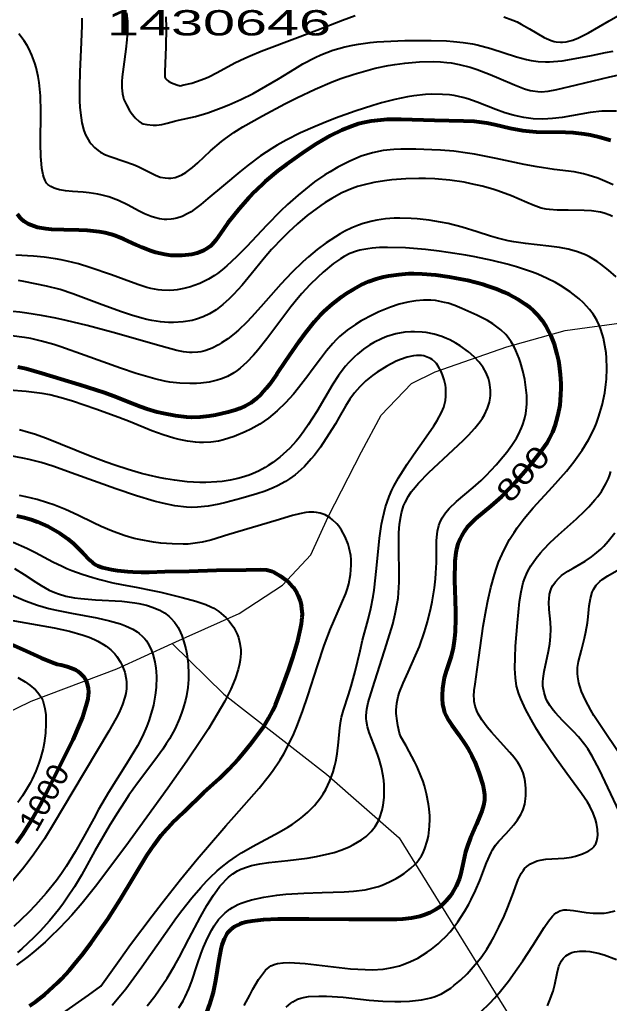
# Model space of a CAD drawing. Header units: metres. Extents: x 545098 to 555652, y 1854398 to 1862642.
# Drawn here: x 549877 to 550343, y 1856742 to 1857521 of the extents above; entities that cross this region are included whole.
import ezdxf
from ezdxf.enums import TextEntityAlignment as Align

# ---------------------------------------------------------------- set-up
doc = ezdxf.new("R2010")
doc.units = ezdxf.units.M
doc.header["$LTSCALE"] = 6.8
for name, color, linetype, lineweight in [('1', 7, 'Continuous', 25), ('13', 7, 'Continuous', 25), ('2', 7, 'Continuous', 53), ('53', 7, 'Continuous', 13)]:
    doc.layers.add(name, color=color, linetype=linetype, lineweight=lineweight)
doc.layers.add('4', color=7, linetype='Continuous')

msp = doc.modelspace()

# ---------------------------------------------------------------- linework, layer by layer
at = {"layer": '1'}
for points in [[(549961.15, 1857525.83), (549961.85, 1857519.14), (549961.97, 1857515.66), (549961.94, 1857512.08), (549961.5, 1857504.73), (549960.71, 1857497.33), (549958.76, 1857483.37), (549957.74, 1857475.35), (549957.45, 1857471.72), (549957.39, 1857466.65), (549957.91, 1857461.92), (549958.43, 1857459.64), (549959.13, 1857457.41), (549961.01, 1857453.13), (549963.29, 1857449.2), (549964.92, 1857446.85), (549968.11, 1857442.96), (549971.18, 1857440.07), (549973.07, 1857438.87), (549974.34, 1857438.31), (549977.1, 1857437.61), (549982.15, 1857437.19), (549984.93, 1857437.25), (549989.15, 1857437.72), (549993.24, 1857438.64), (549999.02, 1857440.26), (550002.34, 1857441.11), (550015.68, 1857444.15), (550025.34, 1857446.99), (550036.04, 1857450.83), (550042, 1857453.23), (550051.47, 1857457.42), (550061.31, 1857462.3), (550066.28, 1857464.98), (550081.13, 1857473.8), (550094.15, 1857481.82), (550100.58, 1857485.59), (550110.1, 1857490.63), (550114.8, 1857492.78), (550124.17, 1857496.34), (550133.64, 1857499.04), (550140.1, 1857500.43), (550144.51, 1857501.19), (550153.64, 1857502.4), (550158.99, 1857502.93), (550169.99, 1857503.67), (550181.09, 1857504.08), (550202.01, 1857504.11), (550214.04, 1857503.7), (550219.52, 1857503.33), (550227.27, 1857502.53), (550234.67, 1857501.35), (550238.31, 1857500.6), (550249.14, 1857497.71), (550269.3, 1857491.27), (550277.13, 1857489.14), (550280.89, 1857488.35), (550286.52, 1857487.55), (550292.36, 1857487.24), (550295.43, 1857487.27), (550298.64, 1857487.44), (550305.44, 1857488.13), (550312.72, 1857489.23), (550328.49, 1857492.27), (550339.77, 1857494.56), (550345.67, 1857495.61)], [(549925.78, 1857521.73), (549925.78, 1857515.93), (549925.39, 1857502.66), (549924.38, 1857479.28), (549924.06, 1857467.39), (549924.1, 1857456.34), (549924.31, 1857451.37), (549924.67, 1857446.86), (549925.82, 1857439.15), (549927.46, 1857432.98), (549928.78, 1857429.58), (549929.75, 1857427.58), (549931.86, 1857424.12), (549933.13, 1857422.43), (549935.81, 1857419.54), (549938.65, 1857417.2), (549940.61, 1857415.91), (549944.59, 1857413.82), (549949.13, 1857412.03), (549959.05, 1857408.8), (549966.65, 1857405.97), (549970.47, 1857404.38), (549975.75, 1857401.94), (549984.06, 1857397.65), (549987.76, 1857396.2), (549991.62, 1857395.44), (549994.28, 1857395.32), (549996.06, 1857395.4), (549999.61, 1857395.94), (550003.14, 1857397.04), (550004.98, 1857397.88), (550007.96, 1857399.64)], [(549992.32, 1857522.67), (549992.47, 1857514.05), (549992.32, 1857499.12), (549991.44, 1857479.22), (549991.34, 1857476.08), (549991.49, 1857475.23), (549992.07, 1857474.11), (549993.21, 1857472.75), (549994.26, 1857471.93), (549996.8, 1857470.58), (550000.87, 1857469.13), (550003.61, 1857468.38), (550006.46, 1857468.94), (550012.66, 1857470.48), (550016.57, 1857471.66), (550022.93, 1857474), (550026.18, 1857475.44), (550032.77, 1857478.75), (550046.85, 1857486.36), (550054.65, 1857490.24), (550058.79, 1857492.1), (550067.53, 1857495.69), (550096.33, 1857506.41), (550111.46, 1857512.26), (550131.78, 1857520.1), (550141.89, 1857523.74)], [(550259.24, 1857522.89), (550266.4, 1857520.25), (550269.82, 1857518.73), (550273.15, 1857517.05), (550279.56, 1857513.43), (550291.31, 1857506.55), (550296.63, 1857504.14), (550299.15, 1857503.36), (550300.79, 1857503.01), (550303.99, 1857502.67), (550305.56, 1857502.68), (550308.68, 1857503.01), (550311.81, 1857503.73), (550313.92, 1857504.42), (550318.28, 1857506.19), (550326.14, 1857510.18), (550342.45, 1857519.73), (550349.37, 1857523.68)], [(550238.35, 1857455.36), (550230.87, 1857457.96), (550227.03, 1857459.04), (550219.98, 1857460.52), (550216.35, 1857461.03), (550210.77, 1857461.53), (550202.03, 1857461.63), (550197.5, 1857461.41), (550188.08, 1857460.38), (550183.19, 1857459.59), (550173.09, 1857457.51), (550162.71, 1857454.84), (550155.71, 1857452.81), (550141.71, 1857448.27), (550126.33, 1857442.68), (550116.53, 1857438.81), (550110.29, 1857436.2), (550098.7, 1857431.01), (550087.26, 1857425.29), (550080.32, 1857421.41), (550075.88, 1857418.73), (550067.16, 1857412.95), (550057.25, 1857405.65), (550050.62, 1857400.42), (550037.66, 1857389.59), (550025.54, 1857379.09), (550019.91, 1857374.43), (550014.62, 1857370.44), (550012.12, 1857368.76), (550009.71, 1857367.31), (550005.15, 1857365.08), (550000.88, 1857363.65), (549998.15, 1857363.07), (549996.38, 1857362.83), (549992.89, 1857362.67), (549990.95, 1857362.74), (549987.09, 1857363.19), (549983.22, 1857364.08), (549980.61, 1857364.92), (549975.23, 1857367.16), (549971.02, 1857369.32), (549962.05, 1857374.22), (549954.79, 1857377.7), (549947.09, 1857380.44), (549941.86, 1857381.83), (549938.4, 1857382.58), (549931.68, 1857383.68), (549926.93, 1857384.2), (549918.37, 1857384.81), (549912.87, 1857385.26), (549908.22, 1857386.02), (549905.57, 1857386.73), (549903.98, 1857387.29), (549901.23, 1857388.62), (549898.97, 1857390.31), (549898, 1857391.38), (549896.75, 1857393.42), (549895.71, 1857396.13), (549895.26, 1857397.79), (549894.28, 1857403.31), (549893.91, 1857406.67), (549893.5, 1857412.44), (549893.26, 1857422.72), (549893.49, 1857447.59), (549893.12, 1857460.33), (549892.06, 1857470.84), (549891.24, 1857475.76), (549889.65, 1857482.76), (549888.69, 1857486.09), (549886.45, 1857492.41), (549884.05, 1857497.68), (549882.67, 1857500.21), (549880.31, 1857503.91), (549876.02, 1857509.32)], [(550007.96, 1857399.64), (550013.21, 1857403.71), (550017.42, 1857407.53), (550027.5, 1857416.93), (550036.3, 1857424.38), (550039.44, 1857426.75), (550046.02, 1857431.32), (550053.06, 1857435.74), (550068.6, 1857444.62), (550086.22, 1857454.05), (550095.65, 1857458.81), (550110.32, 1857465.72), (550123.74, 1857471.37), (550130.62, 1857473.98), (550141.18, 1857477.57), (550152.12, 1857480.73), (550157.75, 1857482.12), (550168.01, 1857484.28), (550173.21, 1857485.18), (550181.03, 1857486.28), (550192.64, 1857487.32), (550203.82, 1857487.52), (550209.15, 1857487.27), (550214.28, 1857486.79), (550217.58, 1857486.34), (550223.92, 1857485.18), (550232.79, 1857482.9), (550238.32, 1857481.13), (550248.52, 1857477.26), (550255.5, 1857474.32), (550267.78, 1857468.97), (550275.54, 1857465.95), (550280.05, 1857464.63), (550282.17, 1857464.18), (550286.22, 1857463.66), (550288.88, 1857463.59), (550294.35, 1857464.01), (550301.12, 1857465.26), (550316.77, 1857469.16), (550343.16, 1857475.38), (550353.92, 1857477.77)], [(550348.31, 1857448.27), (550341.46, 1857448.36), (550336.84, 1857448.14), (550327.44, 1857447.09), (550320.2, 1857445.9), (550305.35, 1857443.3), (550297.79, 1857442.37), (550294, 1857442.1), (550290.2, 1857442), (550282.61, 1857442.28), (550275.04, 1857443.2), (550270.04, 1857444.16), (550266.72, 1857444.95), (550260.16, 1857446.88), (550252.89, 1857449.53), (550238.35, 1857455.36)], [(550202.49, 1857417.8), (550189.76, 1857418.23), (550178, 1857418.24), (550172.35, 1857417.97), (550163.98, 1857417.06), (550155.51, 1857415.33), (550151.16, 1857414.09), (550146.71, 1857412.58), (550137.55, 1857408.78), (550128.23, 1857404.04), (550122.01, 1857400.42), (550117.89, 1857397.83), (550109.81, 1857392.27), (550105.38, 1857388.94), (550096.77, 1857381.91), (550088.42, 1857374.41), (550082.96, 1857369.17), (550072.15, 1857358.18), (550056.07, 1857341.12), (550048.19, 1857333.1), (550040.5, 1857325.94), (550036.74, 1857322.8), (550033.06, 1857320.03), (550030.64, 1857318.36), (550025.91, 1857315.46), (550019.07, 1857312.07), (550014.69, 1857310.37), (550011.84, 1857309.44), (550006.35, 1857308.03), (550001.11, 1857307.11), (549998.55, 1857306.82), (549994.77, 1857306.62), (549989.11, 1857306.8), (549986.26, 1857307.12), (549980.38, 1857308.2), (549977.33, 1857308.96), (549970.96, 1857310.87), (549964.19, 1857313.22), (549949.21, 1857318.8), (549932.26, 1857324.74), (549923.29, 1857327.47), (549914.17, 1857329.81), (549909.6, 1857330.79), (549905.05, 1857331.61), (549896.14, 1857332.85), (549887.74, 1857333.65), (549873.71, 1857334.44)], [(550345.62, 1857390.02), (550340.93, 1857392.17), (550333.59, 1857395.19), (550326.07, 1857397.75), (550322.3, 1857398.78), (550314.79, 1857400.3), (550299.07, 1857402.26), (550285.64, 1857404.12), (550275.52, 1857406.07), (550253.33, 1857410.93), (550236.21, 1857414.29), (550230.62, 1857415.16), (550219.7, 1857416.51), (550209.21, 1857417.41), (550202.49, 1857417.8)], [(550345.13, 1857365.03), (550343.07, 1857366), (550338.73, 1857367.56), (550335.63, 1857368.33), (550328.69, 1857369.34), (550322.75, 1857369.72), (550310.17, 1857369.94), (550301.6, 1857370.06), (550295.44, 1857370.44), (550292.72, 1857370.81), (550288.77, 1857371.67), (550282.43, 1857373.83), (550277.44, 1857375.95), (550265.35, 1857381.23), (550254.47, 1857385.32), (550250.51, 1857386.59), (550242.21, 1857388.91), (550233.64, 1857390.91), (550227.9, 1857392.04), (550216.69, 1857393.78), (550204.92, 1857394.85), (550197.34, 1857395.11), (550192.28, 1857395.1), (550181.89, 1857394.73), (550170.84, 1857393.91), (550165.14, 1857393.25), (550156.5, 1857391.86), (550147.89, 1857389.86), (550143.64, 1857388.58), (550139.47, 1857387.11), (550131.29, 1857383.58), (550123.31, 1857379.31), (550118.08, 1857376.07), (550114.63, 1857373.75), (550107.77, 1857368.73), (550103.93, 1857365.7), (550096.37, 1857359.29), (550089.07, 1857352.55), (550084.41, 1857347.96), (550075.78, 1857338.81), (550070.02, 1857332.14), (550059.77, 1857319.49), (550052.45, 1857310.66), (550045.75, 1857303.36), (550042.33, 1857299.98), (550037.15, 1857295.35), (550031.95, 1857291.35), (550029.37, 1857289.63), (550026.79, 1857288.1), (550021.66, 1857285.6), (550016.5, 1857283.76), (550013.02, 1857282.85), (550005.89, 1857281.65), (549998.38, 1857281.15), (549994.4, 1857281.2), (549988.03, 1857281.71), (549981.05, 1857282.84), (549977.3, 1857283.65), (549973.35, 1857284.65), (549965.04, 1857287.08), (549956.44, 1857289.93)], [(550303.3, 1857340.5), (550294.83, 1857341.64), (550276.38, 1857343.73), (550267.14, 1857345.05), (550262.68, 1857345.87), (550254.21, 1857347.87), (550248.82, 1857349.41), (550238.33, 1857352.76), (550226.44, 1857356.5), (550215.24, 1857359.39), (550209.39, 1857360.62), (550200.31, 1857362.12), (550190.87, 1857363.17), (550186.02, 1857363.51), (550177.2, 1857363.75), (550172.69, 1857363.64), (550165.83, 1857363.13), (550158.84, 1857362.11), (550155.31, 1857361.38), (550148.17, 1857359.43), (550144.56, 1857358.19), (550139.12, 1857355.96), (550133.63, 1857353.27), (550129.96, 1857351.24), (550122.64, 1857346.67), (550119, 1857344.17), (550111.84, 1857338.8), (550104.88, 1857333.04), (550100.39, 1857329.04), (550091.85, 1857320.84), (550083.06, 1857311.53), (550067.35, 1857293.55), (550059.93, 1857285.3), (550056.22, 1857281.44), (550049.55, 1857275.14), (550046.2, 1857272.28), (550041.18, 1857268.39), (550036.22, 1857265.02), (550033.77, 1857263.55), (550028.95, 1857261.05), (550026.6, 1857260.04), (550023.15, 1857258.84), (550019.8, 1857258.01), (550017.6, 1857257.67), (550013.16, 1857257.45), (550010.89, 1857257.55), (550006.12, 1857258.14), (550000.92, 1857259.21), (549988.55, 1857262.53), (549950.54, 1857273.31), (549930.13, 1857278.78), (549913.34, 1857282.84), (549905.39, 1857284.55), (549893.84, 1857286.75), (549882.5, 1857288.52), (549876.84, 1857289.25), (549859.89, 1857290.84)], [(550215.42, 1857336.66), (550208.27, 1857337.62), (550197.49, 1857338.85), (550181.73, 1857340.13), (550167.34, 1857340.57), (550160.95, 1857340.41), (550155.23, 1857339.97), (550151.77, 1857339.53), (550145.57, 1857338.3), (550142.79, 1857337.52), (550137.73, 1857335.65), (550133.18, 1857333.38), (550130.34, 1857331.66), (550124.84, 1857327.76), (550116.49, 1857320.89), (550112.27, 1857317.05), (550105.98, 1857310.86), (550099.82, 1857304.21), (550096.82, 1857300.74), (550091, 1857293.58), (550079.96, 1857278.91), (550071.96, 1857268.22), (550064.89, 1857259.4), (550061.37, 1857255.36), (550056.15, 1857249.85), (550051, 1857245.16), (550048.47, 1857243.17), (550045.96, 1857241.42), (550041.02, 1857238.62), (550036.13, 1857236.59), (550032.89, 1857235.58), (550026.4, 1857234.18), (550019.8, 1857233.33), (550016.44, 1857233.08), (550011.29, 1857232.94), (550003.24, 1857233.24), (549995.5, 1857234.09), (549991.12, 1857234.86), (549983.53, 1857236.59), (549974.26, 1857239.22), (549968.85, 1857240.94), (549956.44, 1857245.17), (549928.59, 1857255.17), (549909.15, 1857261.94), (549903.6, 1857263.72), (549893.9, 1857266.53), (549885.54, 1857268.49), (549880.4, 1857269.43), (549870.33, 1857270.7)], [(550347.99, 1857317.35), (550342.01, 1857322.6), (550335.97, 1857327.41), (550332.96, 1857329.54), (550326.97, 1857333.16), (550323.94, 1857334.66), (550317.65, 1857337.15), (550313.19, 1857338.47), (550310.06, 1857339.23), (550303.3, 1857340.5)], [(550198.67, 1856783.43), (550202.26, 1856785.99), (550207.44, 1856790.18), (550209.93, 1856792.42), (550213.5, 1856795.95), (550216.87, 1856799.67), (550219, 1856802.24), (550223.01, 1856807.56), (550228.37, 1856815.81), (550231.55, 1856821.4), (550233.49, 1856825.11), (550236.97, 1856832.41), (550240.3, 1856840.26), (550245.68, 1856854.11), (550249.21, 1856862.27), (550250.39, 1856864.48), (550252.84, 1856868.22), (550255.41, 1856871.37), (550261.06, 1856877.26), (550267.29, 1856884.28), (550270.22, 1856888.21), (550272.73, 1856892.28), (550273.78, 1856894.34), (550274.64, 1856896.4), (550275.88, 1856900.53), (550276.57, 1856904.67), (550276.77, 1856907.42), (550276.72, 1856912.94), (550276.17, 1856918.46), (550275.67, 1856921.21), (550274.54, 1856925.32), (550272.84, 1856929.39), (550271.75, 1856931.41), (550270.49, 1856933.42), (550267.5, 1856937.42), (550264.07, 1856941.4), (550256.62, 1856949.4), (550249.47, 1856957.51), (550246.24, 1856961.49), (550242.06, 1856967.2), (550239.15, 1856971.95), (550238.01, 1856974.29), (550236.72, 1856977.86), (550235.94, 1856981.65), (550235.76, 1856983.67), (550235.72, 1856985.79), (550235.98, 1856990.37), (550236.59, 1856995.39), (550238.35, 1857006.84), (550243.09, 1857041.13), (550245.29, 1857054.28), (550246.62, 1857061.2), (550248.98, 1857071.69), (550251.82, 1857082), (550253.44, 1857086.98), (550255.21, 1857091.78), (550259.21, 1857100.92), (550263.89, 1857109.59), (550267.41, 1857115.21), (550269.95, 1857118.91), (550275.52, 1857126.27), (550282.53, 1857134.6), (550297.74, 1857151.32), (550308.78, 1857163.76), (550314.67, 1857171.05), (550317.4, 1857174.69), (550321.22, 1857180.19), (550326.32, 1857188.58), (550330.66, 1857197.27), (550332.55, 1857201.76), (550334.23, 1857206.37), (550337.02, 1857215.87), (550339.04, 1857225.59), (550339.94, 1857232.11), (550340.36, 1857236.44), (550340.72, 1857244.98), (550340.46, 1857253.28), (550340.1, 1857257.3), (550339.27, 1857263.15), (550338.09, 1857268.74), (550337.37, 1857271.43), (550335.67, 1857276.55), (550334.69, 1857278.98), (550333.05, 1857282.45), (550331.22, 1857285.7), (550329.9, 1857287.74), (550327.04, 1857291.57), (550322.31, 1857296.73), (550318.91, 1857299.83), (550311.75, 1857305.41), (550304.22, 1857310.39), (550300.18, 1857312.72), (550293.58, 1857316.07), (550286.09, 1857319.32), (550281.92, 1857320.93), (550269.24, 1857325.2), (550262.01, 1857327.3), (550249.99, 1857330.33), (550236.52, 1857333.17), (550229.22, 1857334.5), (550215.42, 1857336.66)], [(549956.44, 1857289.93), (549939.84, 1857296.03), (549918.84, 1857303.95), (549908.67, 1857307.18), (549897.93, 1857309.91), (549880.1, 1857313.57), (549875.66, 1857314.37)], [(550182.11, 1856946.53), (550177.8, 1856953.63), (550177, 1856956.51), (550175.61, 1856962.57), (550174.96, 1856966.28), (550174.36, 1856972.05), (550174.31, 1856974.85), (550174.77, 1856980.24), (550175.88, 1856985.49), (550176.94, 1856988.98), (550179.73, 1856996.17), (550183.7, 1857004.93), (550189.64, 1857017.96), (550192.57, 1857025.13), (550196.61, 1857036.68), (550198.98, 1857044.66), (550201.63, 1857055.3), (550202.71, 1857060.48), (550204.51, 1857071.59), (550205.28, 1857078.58), (550205.62, 1857083.06), (550206, 1857091.64), (550206.22, 1857108.99), (550206.6, 1857114.03), (550206.94, 1857116.39), (550207.97, 1857120.77), (550208.67, 1857122.82), (550210.51, 1857126.72), (550212.06, 1857129.21), (550213.25, 1857130.84), (550216.03, 1857134.09), (550221.83, 1857139.63), (550235.17, 1857150.82), (550241.41, 1857156.42), (550245.38, 1857160.29), (550253.34, 1857168.79), (550258.87, 1857175.28), (550261.63, 1857178.76), (550265.61, 1857184.18), (550269.23, 1857189.81), (550270.86, 1857192.68), (550273.38, 1857197.86), (550274.44, 1857200.54), (550275.75, 1857204.72), (550276.72, 1857209.19), (550277.07, 1857211.55), (550277.47, 1857216.57), (550277.52, 1857219.26), (550277.39, 1857223.53), (550276.55, 1857231.84), (550275.84, 1857236.22), (550274.41, 1857242.9), (550272.54, 1857249.54), (550271.45, 1857252.78), (550268.94, 1857258.96), (550267.52, 1857261.86), (550265.19, 1857265.88), (550262.63, 1857269.47), (550260.81, 1857271.62), (550256.94, 1857275.44), (550254.92, 1857277.12), (550250.74, 1857280.1), (550246.47, 1857282.66), (550237.99, 1857286.95), (550226.23, 1857292.34), (550220.69, 1857294.55), (550215.25, 1857296.37), (550212.54, 1857297.11), (550207.7, 1857298.13), (550205.25, 1857298.49), (550201.53, 1857298.84), (550195.78, 1857298.91), (550189.77, 1857298.41), (550186.64, 1857297.93), (550183.42, 1857297.31), (550176.74, 1857295.61), (550169.83, 1857293.36), (550160.45, 1857289.57), (550155.76, 1857287.37), (550146.52, 1857282.4), (550142.04, 1857279.62), (550135.59, 1857275.09), (550129.59, 1857270.12), (550126.78, 1857267.47), (550124.12, 1857264.7), (550119.13, 1857258.84), (550114.36, 1857252.59), (550107.93, 1857243.7), (550104.52, 1857239.05), (550097.05, 1857229.47), (550093.02, 1857224.69), (550086.69, 1857217.76), (550080.08, 1857211.35), (550076.7, 1857208.42), (550073.28, 1857205.71), (550066.38, 1857200.95), (550059.49, 1857196.98), (550054.95, 1857194.74), (550046.17, 1857191.1), (550037.89, 1857188.47), (550033.88, 1857187.54)], [(550150.63, 1856968.29), (550150.63, 1856970.61), (550151.14, 1856975.5), (550152.22, 1856980.78), (550155.69, 1856992.82), (550166.64, 1857026.69), (550171.51, 1857042.78), (550173.54, 1857050.91), (550175.13, 1857059.14), (550175.71, 1857063.29), (550176.13, 1857067.48), (550176.57, 1857075.88), (550176.63, 1857084.25), (550176.28, 1857100.37), (550176.25, 1857110.34), (550176.4, 1857115.04), (550176.89, 1857121.71), (550177.8, 1857127.91), (550178.44, 1857130.83), (550180.14, 1857136.31), (550181.23, 1857138.91), (550183.94, 1857143.99), (550186.18, 1857147.35), (550187.88, 1857149.61), (550191.83, 1857154.26), (550200.1, 1857162.65), (550219.38, 1857180.46), (550227.54, 1857188.25), (550231.3, 1857192.06), (550236.39, 1857197.65), (550240.69, 1857203.08), (550242.5, 1857205.73), (550244.06, 1857208.33), (550246.47, 1857213.4), (550248, 1857218.31), (550248.58, 1857221.51), (550248.79, 1857223.62), (550248.82, 1857227.78), (550248.38, 1857231.87), (550247.99, 1857233.89), (550247.15, 1857236.89), (550245.36, 1857241.32), (550242.89, 1857245.67), (550241.4, 1857247.82), (550239.72, 1857249.94), (550235.87, 1857254.09), (550231.46, 1857258.03), (550224.89, 1857262.83), (550221.38, 1857264.98), (550216.54, 1857267.54), (550214.04, 1857268.67), (550210.21, 1857270.19), (550204.23, 1857272), (550197.98, 1857273.24), (550194.75, 1857273.63), (550188.82, 1857273.9), (550185.78, 1857273.83), (550181.15, 1857273.45), (550174.03, 1857272.18), (550166.78, 1857270.02), (550163.11, 1857268.59), (550156.57, 1857265.39), (550153.3, 1857263.46), (550148.42, 1857260.13), (550143.59, 1857256.23), (550141.2, 1857254.05), (550136.51, 1857249.23), (550134.2, 1857246.58), (550130.81, 1857242.27), (550128.6, 1857239.19), (550124.26, 1857232.58), (550111.46, 1857210.94), (550104.83, 1857200.26), (550101.37, 1857195.24), (550097.79, 1857190.51), (550095.34, 1857187.54), (550090.29, 1857182), (550087.7, 1857179.44), (550082.38, 1857174.72), (550076.89, 1857170.55), (550073.15, 1857168.06), (550070.63, 1857166.54), (550065.5, 1857163.8), (550061.11, 1857161.82), (550058.14, 1857160.65), (550052.13, 1857158.68), (550049.09, 1857157.86), (550042.94, 1857156.55), (550036.69, 1857155.63), (550032.47, 1857155.22), (550023.93, 1857154.83), (550019.07, 1857154.85), (550009.21, 1857155.36), (549999.16, 1857156.49), (549992.34, 1857157.58), (549987.75, 1857158.46), (549978.43, 1857160.55), (549973.12, 1857161.92), (549962.44, 1857165), (549951.93, 1857168.4), (549945.14, 1857170.76)], [(549949.89, 1856741.76), (549956.71, 1856749.75), (549960.49, 1856754.53), (549973.29, 1856772.05), (549991.83, 1856798.5), (550000.73, 1856810.88), (550004.91, 1856816.46), (550012.7, 1856826.36), (550019.87, 1856834.73), (550024.36, 1856839.58), (550027.26, 1856842.53), (550032.86, 1856847.82), (550035.93, 1856850.5), (550041.98, 1856855.3), (550048.03, 1856859.53), (550052.13, 1856862.13), (550060.68, 1856867.05), (550081.69, 1856878.28), (550088.66, 1856882.38), (550092.04, 1856884.54), (550097.78, 1856888.59), (550100.51, 1856890.73), (550104.41, 1856894.1), (550109.79, 1856899.54), (550114.52, 1856905.49), (550116.63, 1856908.67), (550118.55, 1856912), (550121.84, 1856918.98), (550124.45, 1856926.18), (550125.81, 1856930.97), (550126.57, 1856934.11), (550127.72, 1856940.18), (550128.75, 1856949.55), (550129.62, 1856960.9), (550130.42, 1856966.4), (550131.02, 1856969.16), (550132.59, 1856974.8), (550136.62, 1856987.04), (550138.76, 1856993.9), (550141.79, 1857005.32), (550145.7, 1857021.75), (550147.75, 1857030.01), (550152.07, 1857046.36), (550154.15, 1857055.06), (550156.01, 1857064.57), (550156.82, 1857069.74), (550158.77, 1857086.9), (550161.16, 1857110.78), (550162.71, 1857121.72), (550163.65, 1857126.68), (550165.92, 1857135.65), (550168.72, 1857143.66), (550170.9, 1857148.66), (550172.49, 1857151.9), (550176.01, 1857158.32), (550182.91, 1857169.31), (550187.92, 1857176.64), (550198, 1857190.79), (550204.1, 1857199.56), (550206.77, 1857203.8), (550210.1, 1857210.1), (550211.78, 1857214.32), (550212.43, 1857216.45), (550213.15, 1857219.69), (550213.54, 1857222.98), (550213.62, 1857225.2), (550213.41, 1857229.61), (550213.12, 1857231.78), (550212.23, 1857235.99), (550210.96, 1857239.95), (550209.93, 1857242.4), (550207.52, 1857246.71), (550206, 1857248.73), (550204.93, 1857249.91), (550202.64, 1857251.88), (550201.43, 1857252.69), (550198.87, 1857253.94), (550196.15, 1857254.75), (550194.25, 1857255.05), (550190.24, 1857255.14), (550187.87, 1857254.9), (550182.92, 1857253.85), (550177.71, 1857252.08), (550174.13, 1857250.54), (550166.75, 1857246.68)], [(550166.75, 1857246.68), (550159.23, 1857241.92), (550155.54, 1857239.26), (550150.27, 1857234.99), (550145.47, 1857230.45), (550143.31, 1857228.11), (550141.33, 1857225.73), (550137.75, 1857220.71), (550134.31, 1857215.13), (550129.24, 1857206.31), (550126.22, 1857201.12), (550118.79, 1857189.17), (550114.41, 1857182.79), (550109.61, 1857176.44), (550107.07, 1857173.35), (550101.69, 1857167.45), (550098.87, 1857164.7), (550094.48, 1857160.9), (550089.92, 1857157.57), (550086.79, 1857155.58), (550080.4, 1857152.12), (550077.15, 1857150.62), (550070.6, 1857148), (550064.07, 1857145.78), (550051.4, 1857142.12), (550039.65, 1857138.92), (550034.01, 1857137.56), (550025.66, 1857136), (550017.22, 1857135.18), (550012.89, 1857135.12), (550008.46, 1857135.31), (549999.26, 1857136.42), (549989.63, 1857138.37), (549982.97, 1857140.06), (549969.11, 1857144.18), (549952.8, 1857149.63), (549921.16, 1857161.13), (549902.79, 1857167.75), (549893.76, 1857170.56), (549884.26, 1857173.01), (549879.2, 1857174.09), (549869.52, 1857175.71)], [(550033.88, 1857187.54), (550027.91, 1857186.62), (550021.89, 1857186.3), (550018.81, 1857186.37), (550015.67, 1857186.59), (550009.27, 1857187.45), (550002.79, 1857188.78), (549998.49, 1857189.88), (549990.09, 1857192.45), (549981.16, 1857195.71), (549963.96, 1857202.7), (549955.1, 1857206.13), (549936.84, 1857212.78), (549918.49, 1857219.11), (549909.42, 1857221.8), (549900.43, 1857223.96), (549894.38, 1857225.11), (549881.83, 1857226.79), (549868.52, 1857227.67)], [(549945.14, 1857170.76), (549932.4, 1857175.5), (549897.95, 1857189.43), (549888.51, 1857192.86), (549883.77, 1857194.4), (549876.65, 1857196.41)], [(550283.77, 1856855.07), (550285.75, 1856855.73), (550287.91, 1856856.26), (550292.61, 1856856.99), (550307.03, 1856857.97), (550312.75, 1856858.66), (550315.96, 1856859.33), (550321.54, 1856861.16), (550324.97, 1856862.75), (550326.58, 1856863.67), (550328.77, 1856865.24), (550330.61, 1856867.04), (550331.36, 1856868.03), (550332, 1856869.1), (550332.92, 1856871.45), (550333.41, 1856874.11), (550333.53, 1856876.06), (550333.33, 1856880.44), (550332.52, 1856885.54), (550331.75, 1856888.43), (550329.97, 1856893.3), (550327.2, 1856898.91), (550325.37, 1856902.03), (550320.8, 1856908.94), (550309.12, 1856924.82), (550299.63, 1856937.8), (550290.74, 1856950.99), (550285.42, 1856959.54), (550282.2, 1856964.99), (550276.72, 1856975), (550272.64, 1856983.64), (550271.12, 1856987.69), (550269.43, 1856993.8), (550268.42, 1857000.38), (550268.15, 1857003.99), (550268.03, 1857007.87), (550268.15, 1857016.32), (550268.63, 1857025.37), (550270.1, 1857043.78), (550271.71, 1857060.65), (550272.92, 1857068.36), (550274.7, 1857075.61), (550275.87, 1857079.06), (550277.26, 1857082.41), (550278.3, 1857084.59), (550280.68, 1857088.84), (550284.96, 1857095.03), (550288.28, 1857099.1), (550290.69, 1857101.8), (550295.99, 1857107.23), (550302.63, 1857113.47), (550316.71, 1857126.13), (550323.39, 1857132.42), (550326.47, 1857135.52), (550331.37, 1857140.96), (550333.54, 1857143.65), (550336.46, 1857147.69), (550340.06, 1857153.81), (550341.96, 1857157.98), (550342.76, 1857160.1), (550343.77, 1857163.34)], [(550109.27, 1857131.3), (550105.23, 1857131.25), (550102.87, 1857130.99), (550097.87, 1857130.05), (550092.39, 1857128.61), (550079.28, 1857124.64), (550042.06, 1857113.63), (550027.74, 1857109.27), (550020.87, 1857107.61), (550013.68, 1857106.47), (550009.84, 1857106.14), (550005.79, 1857105.98), (549997.21, 1857106.16), (549988.31, 1857106.91), (549982.4, 1857107.68), (549971.17, 1857109.71), (549967.3, 1857110.61), (549960.11, 1857112.6), (549953.5, 1857114.84), (549949.31, 1857116.46), (549941.19, 1857120), (549935.11, 1857122.88), (549922.66, 1857128.93), (549912.88, 1857133.38), (549903.65, 1857137.06), (549898.69, 1857138.77), (549890.63, 1857141.19), (549881.59, 1857143.41), (549876.64, 1857144.44)], [(549910.94, 1856735.25), (549931.02, 1856749.56), (549940.79, 1856756.74), (549955.31, 1856777.02), (549964.42, 1856789.51), (549981.37, 1856812.16), (549989.23, 1856822.41), (550003.82, 1856840.92), (550016.99, 1856857.07), (550025.05, 1856866.66), (550039.61, 1856883.46), (550046.18, 1856890.85), (550058.06, 1856904.15), (550065.96, 1856913.28), (550073.09, 1856922.11), (550076.39, 1856926.54), (550082.54, 1856935.64), (550085.4, 1856940.42), (550089.47, 1856948), (550093.28, 1856956.17), (550095.7, 1856961.9), (550100.26, 1856973.81), (550104.49, 1856986.04), (550112.18, 1857009.95), (550117.47, 1857025.93), (550122.46, 1857039.16), (550131.1, 1857059.1), (550134.41, 1857067.11), (550135.73, 1857070.92), (550136.82, 1857074.68), (550138.27, 1857082.11), (550138.8, 1857089.32), (550138.65, 1857093.97), (550138.34, 1857097), (550137.23, 1857102.82), (550136.33, 1857105.94), (550133.98, 1857111.8), (550131.05, 1857117.05), (550128.84, 1857120.16), (550127.28, 1857122.04), (550124.01, 1857125.28), (550122.1, 1857126.78), (550118.18, 1857129.1), (550114.07, 1857130.57), (550111.23, 1857131.12), (550109.27, 1857131.3)], [(550350.85, 1856894.28), (550341.55, 1856913.64), (550334.84, 1856927.6), (550329.13, 1856938.43), (550325.66, 1856944.15), (550323.35, 1856947.5), (550318.45, 1856953.63), (550314.33, 1856958.07), (550305.74, 1856966.72), (550300.03, 1856972.82), (550298.44, 1856974.75), (550295.76, 1856978.46), (550293.7, 1856982.01), (550292.62, 1856984.3), (550291.11, 1856988.76), (550290.26, 1856993.72), (550290.18, 1856997.22), (550290.35, 1856999.73), (550291.21, 1857005.37), (550294.75, 1857021.39), (550295.73, 1857027.24), (550296.07, 1857030.17), (550296.27, 1857033.07), (550296.34, 1857038.76), (550296.09, 1857044.24), (550295.28, 1857054.27), (550295.01, 1857060.07), (550295.06, 1857062.73), (550295.48, 1857066.46), (550296.4, 1857069.94), (550297.08, 1857071.6), (550297.93, 1857073.22), (550300.1, 1857076.33), (550302.86, 1857079.27), (550305, 1857081.14), (550309.96, 1857084.66), (550314.2, 1857087.15), (550323.67, 1857092.6), (550328.73, 1857096.04), (550331.31, 1857098.04), (550335.93, 1857102.17), (550338.26, 1857104.51), (550341.78, 1857108.37), (550347.12, 1857114.97)], [(549871.61, 1857107.51), (549882.37, 1857102.86), (549889.27, 1857099.39), (549902.97, 1857092.11), (549910.19, 1857088.55), (549913.99, 1857086.86), (549917.94, 1857085.23), (549926.14, 1857082.23), (549934.49, 1857079.58), (549939.96, 1857078.03), (549950.26, 1857075.47), (549957.14, 1857074.03), (549969.98, 1857071.73), (549980.43, 1857069.77), (549988.39, 1857068.06), (550005.04, 1857063.99), (550015.95, 1857060.93), (550023.9, 1857058.23), (550027.83, 1857056.52), (550030.06, 1857055.35), (550033.99, 1857052.78), (550037.77, 1857049.7), (550039.61, 1857047.95), (550042.26, 1857045.04), (550045.87, 1857040.06), (550048.55, 1857034.95), (550049.62, 1857032.12), (550050.81, 1857027.51), (550051.39, 1857022.4), (550051.41, 1857019.64), (550050.97, 1857014.38), (550050.5, 1857011.56), (550049.44, 1857007.05), (550047.03, 1856999.62), (550043.52, 1856991.29), (550041.32, 1856986.75), (550038.81, 1856981.95), (550032.89, 1856971.56), (550025.85, 1856960.17), (550020.59, 1856952.05), (550008.79, 1856934.6), (549993.78, 1856913.23), (549960.6, 1856867.44), (549945.43, 1856846.91), (549937.74, 1856836.86), (549925.99, 1856822.25), (549917.95, 1856812.92), (549913.85, 1856808.42), (549907.59, 1856801.87), (549901.19, 1856795.6), (549896.85, 1856791.58), (549887.98, 1856783.89), (549883.46, 1856780.21), (549874.25, 1856773.16)], [(549872.52, 1857086.72), (549880.27, 1857082.12), (549889.37, 1857076.01), (549893.67, 1857073.25), (549900.1, 1857069.73), (549904.42, 1857067.81), (549907.33, 1857066.72), (549913.24, 1857064.95), (549920.16, 1857063.58), (549925.13, 1857062.96), (549936.53, 1857062.12), (549957.45, 1857060.9), (549967.8, 1857059.69), (549970.99, 1857059.13), (549976.89, 1857057.76), (549982.19, 1857056.05), (549985.4, 1857054.72), (549987.4, 1857053.77), (549991.05, 1857051.66), (549994.66, 1857048.99), (549996.27, 1857047.53), (549999.17, 1857044.27), (550000.88, 1857041.84), (550001.93, 1857040.09), (550003.84, 1857036.26), (550004.81, 1857033.9), (550006.54, 1857028.78), (550007.96, 1857023.23), (550008.73, 1857019.36), (550009.81, 1857011.38), (550010.23, 1857003.25), (550010.16, 1856999.1), (550009.63, 1856992.73), (550008.56, 1856986.11), (550007.8, 1856982.68), (550006.04, 1856976.39), (550004.96, 1856973.14), (550003.05, 1856968.14), (549999.52, 1856960.37), (549995.11, 1856952.28), (549992.55, 1856948.12), (549989.75, 1856943.88), (549983.55, 1856935.2), (549969.86, 1856917.01), (549963.01, 1856907.55), (549959.7, 1856902.73), (549953.38, 1856892.98), (549947.38, 1856883.14), (549936.2, 1856863.53), (549925.54, 1856844.5), (549919.98, 1856835.23), (549914, 1856826.1), (549910.79, 1856821.59), (549907.4, 1856817.12), (549900.24, 1856808.4), (549892.81, 1856800.17), (549887.86, 1856795.06), (549878.36, 1856786.09), (549875.04, 1856783.23)], [(550340.01, 1856956.25), (550330.51, 1856970.62), (550327.95, 1856974.89), (550323.75, 1856982.66), (550320.72, 1856989.55), (550319.3, 1856993.72), (550318.59, 1856996.32), (550317.72, 1857001.19), (550317.53, 1857003.75), (550317.67, 1857008.58), (550318.36, 1857013.16), (550320.68, 1857022.17), (550323.17, 1857031.72), (550324.25, 1857036.61), (550325.52, 1857043.86), (550326.06, 1857048.52), (550326.84, 1857057.25), (550327.71, 1857063.2), (550329.11, 1857068), (550330.15, 1857070.25), (550332.26, 1857073.49), (550335.2, 1857076.59), (550337.02, 1857078.11), (550341.41, 1857081.1), (550352.01, 1857087.17)], [(549862.29, 1857069.5), (549881.34, 1857061.3), (549890.9, 1857057.73), (549899.88, 1857055.12), (549905.71, 1857053.8), (549917.7, 1857051.59), (549937.61, 1857047.87), (549947.75, 1857045.54), (549956.38, 1857043.04), (549960.45, 1857041.53), (549966.16, 1857038.81), (549969.63, 1857036.62), (549971.25, 1857035.4), (549973.52, 1857033.37), (549975.59, 1857031.12), (549976.86, 1857029.49), (549979.12, 1857025.93), (549981, 1857021.98), (549982.05, 1857019.14), (549983.64, 1857012.99), (549984.39, 1857007.98), (549984.61, 1857005.35), (549984.77, 1857001.26), (549984.45, 1856992.7), (549983.78, 1856986.8), (549982.36, 1856978.89), (549981.44, 1856974.95), (549978.85, 1856966.34), (549977.32, 1856962.2), (549973.82, 1856954.28), (549969.86, 1856946.73), (549967.03, 1856941.85), (549961.1, 1856932.29), (549946.87, 1856909.8), (549938.97, 1856896.2), (549935.2, 1856889.32), (549927.12, 1856874.41), (549920.54, 1856862.76), (549913.46, 1856851.24), (549909.72, 1856845.66), (549905.84, 1856840.28), (549897.75, 1856830.12), (549889.34, 1856820.68), (549883.64, 1856814.78), (549872.22, 1856803.8)], [(549836.52, 1857051.75), (549877.13, 1857044.72), (549903.94, 1857039.83), (549916.04, 1857037.13), (549926.78, 1857034.12), (549931.53, 1857032.46), (549935.82, 1857030.68), (549938.43, 1857029.43), (549943.09, 1857026.78), (549945.15, 1857025.39), (549948.8, 1857022.47), (549951.87, 1857019.39), (549953.61, 1857017.25), (549956.5, 1857012.81), (549957.81, 1857010.21), (549959.78, 1857004.86), (549960.89, 1856999.33), (549961.11, 1856996.83), (549961.03, 1856991.79), (549960.53, 1856987.99), (549959.9, 1856985.13), (549957.99, 1856979.28), (549955.23, 1856973.03), (549952.9, 1856968.5), (549947.1, 1856958.21), (549918.68, 1856910.48), (549904.05, 1856885.7), (549896.24, 1856873.22), (549887.92, 1856860.96), (549883.54, 1856854.97), (549878.98, 1856849.11), (549869.47, 1856837.9)], [(549875.18, 1857000.66), (549880.97, 1856997.12), (549884.68, 1856994.54), (549889.12, 1856990.82), (549890.87, 1856988.97), (549891.89, 1856987.73), (549893.59, 1856985.15), (549894.91, 1856982.4), (549895.6, 1856980.44), (549896.63, 1856976.09), (549897.28, 1856971.07), (549897.46, 1856968.32), (549897.52, 1856963.9), (549897.11, 1856956.66), (549896.01, 1856948.77), (549895.18, 1856944.6), (549893.19, 1856936.87), (549891.9, 1856932.86), (549889.55, 1856926.67), (549886.63, 1856920.29), (549884.94, 1856917.04), (549881.05, 1856910.41), (549878.83, 1856907.04), (549875.14, 1856901.92)], [(549977.39, 1856741.18), (549983.46, 1856748.88), (549987.02, 1856753.78), (549993.2, 1856763.07), (549999.08, 1856772.86), (550002.73, 1856779.42), (550010.42, 1856794.04), (550019.67, 1856811.59), (550024.73, 1856820.49), (550029.88, 1856828.69), (550032.44, 1856832.36), (550034.99, 1856835.67), (550036.68, 1856837.67), (550040.08, 1856841.22), (550041.79, 1856842.78), (550045.28, 1856845.51), (550048.89, 1856847.77), (550051.39, 1856849.05), (550056.66, 1856851.11), (550059.81, 1856852.03), (550066.49, 1856853.44), (550073.58, 1856854.44), (550088.58, 1856855.95), (550103.89, 1856857.84), (550111.34, 1856859.09), (550121.88, 1856861.46), (550125.16, 1856862.4), (550131.33, 1856864.5), (550136.98, 1856866.87), (550140.47, 1856868.59), (550146.78, 1856872.35), (550150.5, 1856875.07), (550152.21, 1856876.52), (550154.58, 1856878.86), (550157.7, 1856882.78), (550160.28, 1856887.34), (550161.37, 1856889.91), (550163.11, 1856895.66), (550163.95, 1856899.86), (550164.64, 1856905.78), (550164.81, 1856908.84), (550164.7, 1856915.82), (550164.4, 1856919.31), (550163.93, 1856922.77), (550162.57, 1856929.52), (550160.79, 1856935.97), (550159.46, 1856940.06), (550156.68, 1856947.59), (550152.97, 1856957.22), (550151.62, 1856961.63), (550150.8, 1856966.03), (550150.63, 1856968.29)], [(550355.23, 1856933.77), (550340.01, 1856956.25)], [(550002.62, 1856739.44), (550005.92, 1856745.16), (550007.52, 1856748.3), (550010.29, 1856754.48), (550012.64, 1856760.66), (550016.99, 1856773.55), (550020.24, 1856782.86), (550022.06, 1856787.6), (550025.06, 1856794.58), (550028.44, 1856801.19), (550030.29, 1856804.27), (550033.87, 1856809.28), (550035.85, 1856811.55), (550039.11, 1856814.69), (550042.78, 1856817.51), (550044.8, 1856818.8), (550049.24, 1856821.14), (550051.68, 1856822.19), (550055.63, 1856823.63), (550059.96, 1856824.9), (550069.54, 1856826.98), (550079.93, 1856828.51), (550087.06, 1856829.27), (550101.16, 1856830.25), (550115.82, 1856830.75), (550133.02, 1856831.22), (550140.62, 1856831.71), (550149.78, 1856832.93), (550154.04, 1856833.82), (550160.15, 1856835.53), (550163.13, 1856836.57), (550169.03, 1856839.05), (550174.27, 1856841.72), (550176.86, 1856843.23), (550180.64, 1856845.69), (550185.92, 1856849.84), (550189.08, 1856852.91), (550190.52, 1856854.54), (550192.5, 1856857.09), (550194.22, 1856859.78), (550195.23, 1856861.63), (550196.95, 1856865.45), (550198.85, 1856871.37), (550199.72, 1856875.35), (550200.71, 1856883.12), (550200.93, 1856888.63), (550200.88, 1856891.33), (550200.45, 1856896.77), (550199.92, 1856900.54), (550198.22, 1856908.75), (550196.55, 1856915), (550195.45, 1856918.46), (550193.33, 1856924.18), (550190.51, 1856930.68), (550188.78, 1856934.26), (550184.6, 1856942.16), (550182.11, 1856946.53)], [(550087.43, 1856739.96), (550090.94, 1856743.12), (550092.71, 1856744.38), (550096.39, 1856746.33), (550099.03, 1856747.26), (550100.9, 1856747.75), (550104.99, 1856748.43), (550113.07, 1856748.89), (550119.13, 1856748.8), (550132.27, 1856747.89), (550139.09, 1856747.17), (550153.02, 1856745.64), (550163.67, 1856744.77), (550173.2, 1856744.47), (550177.89, 1856744.51), (550184.71, 1856744.82), (550194.17, 1856745.86), (550199.19, 1856746.83), (550201.57, 1856747.45), (550205, 1856748.55), (550209.96, 1856750.68), (550214.88, 1856753.5), (550217.37, 1856755.21), (550219.92, 1856757.12), (550225.1, 1856761.5), (550230.25, 1856766.47), (550236.79, 1856773.69), (550239.81, 1856777.42), (550241.93, 1856780.25), (550245.81, 1856785.91), (550249.29, 1856791.63), (550251.43, 1856795.48), (550255.4, 1856803.26), (550259.51, 1856812.1), (550262.01, 1856817.86), (550266.2, 1856828.47), (550270.71, 1856840.88), (550273.08, 1856845.77), (550274.8, 1856848.35), (550275.78, 1856849.55), (550277.42, 1856851.21), (550280.3, 1856853.36), (550283.77, 1856855.07)], [(550251.95, 1856747.11), (550255.62, 1856751.34), (550262.93, 1856760.57), (550269.98, 1856770.32), (550274.42, 1856776.81), (550282.32, 1856788.91), (550291.21, 1856802.99), (550294.67, 1856808.1), (550297.75, 1856811.97), (550299.22, 1856813.44), (550300.66, 1856814.63), (550301.63, 1856815.27), (550303.6, 1856816.21), (550306.73, 1856816.9), (550309.01, 1856816.98), (550314.29, 1856816.45), (550324.28, 1856814.95), (550329.93, 1856814.4), (550335.79, 1856814.29), (550338.74, 1856814.48), (550341.68, 1856814.86), (550347.4, 1856816.18)], [(550054.23, 1856741.4), (550058.53, 1856749.6), (550061.1, 1856754.27), (550065.57, 1856761.83), (550069.32, 1856767.3), (550071.09, 1856769.36), (550073.83, 1856771.73), (550075.3, 1856772.64), (550078.63, 1856773.98), (550080.54, 1856774.46), (550084.91, 1856775.06), (550089.99, 1856775.25), (550093.79, 1856775.17), (550102.34, 1856774.56), (550138.26, 1856770.5), (550149.64, 1856769.74), (550155.33, 1856769.69), (550163.9, 1856770.21), (550169.64, 1856771.06), (550172.52, 1856771.66), (550176.85, 1856772.82), (550179.74, 1856773.76), (550185.52, 1856776.07), (550191.24, 1856778.9), (550198.67, 1856783.43)], [(550293.75, 1856741), (550295.52, 1856745.11), (550298.28, 1856752.85), (550299.67, 1856758.03), (550301.5, 1856766.85), (550302.92, 1856772.36), (550304.11, 1856775.24), (550304.83, 1856776.57), (550306.1, 1856778.41), (550308.45, 1856780.76), (550311.42, 1856782.57), (550313.15, 1856783.24), (550315.06, 1856783.76), (550319.32, 1856784.33), (550324, 1856784.31), (550327.26, 1856784.01), (550333.85, 1856782.74), (550338.67, 1856781.31), (550348.3, 1856777.87)], [(550241.06, 1856736.48), (550248.3, 1856743.24), (550251.95, 1856747.11)]]:
    msp.add_lwpolyline(points, dxfattribs=at)
at = {"layer": '2'}
for points in [[(550343.86, 1857425.05), (550335.58, 1857427.54), (550327.77, 1857429.28), (550322.9, 1857430.06), (550314.04, 1857430.99), (550308.15, 1857431.32), (550285.1, 1857431.71), (550279.48, 1857432.04), (550274.42, 1857432.62), (550264.34, 1857434.61), (550252.13, 1857437.42), (550245.81, 1857438.66), (550239.78, 1857439.55), (550235.8, 1857439.95), (550227.47, 1857440.44), (550204.64, 1857440.99), (550178.18, 1857441.78), (550167.25, 1857441.57), (550162.06, 1857441.21), (550154.49, 1857440.28), (550147.86, 1857438.97), (550144.51, 1857438.1), (550139.37, 1857436.48), (550131.19, 1857433.18), (550122.21, 1857428.69), (550115.8, 1857425.06), (550111.34, 1857422.37), (550102.06, 1857416.39), (550087.56, 1857406.14), (550080.49, 1857400.71), (550070.75, 1857392.56), (550062.55, 1857384.77), (550057.89, 1857379.87), (550050.14, 1857370.95), (550041.34, 1857359.94)], [(550041.34, 1857359.94), (550037.87, 1857355.09), (550031.83, 1857346.19), (550028.62, 1857342.52), (550027.45, 1857341.47), (550024.95, 1857339.63), (550022.3, 1857338.12), (550020.49, 1857337.28), (550016.85, 1857335.97), (550012.84, 1857335), (550010.2, 1857334.6), (550004.88, 1857334.18), (549999.29, 1857334.11), (549996.3, 1857334.28), (549991.44, 1857334.88), (549984.12, 1857336.56), (549980.08, 1857337.84), (549973.55, 1857340.38), (549968.9, 1857342.49), (549959.12, 1857347.06), (549951.63, 1857350.04), (549949.16, 1857350.83), (549944.26, 1857352.07), (549939.44, 1857352.94), (549930.11, 1857353.9), (549923.45, 1857354.24), (549911.55, 1857354.43), (549901.86, 1857354.68), (549897.26, 1857355.14), (549890.9, 1857356.38), (549887.82, 1857357.28), (549883.62, 1857358.96), (549880.19, 1857361.07), (549878.25, 1857362.75), (549877.08, 1857364), (549874.93, 1857366.88)], [(550079.81, 1857240.26), (550087.12, 1857250.98), (550097.49, 1857266.17), (550102.55, 1857273.17), (550109.69, 1857282.05), (550114.31, 1857287.09), (550117.42, 1857290.16), (550123.93, 1857295.92), (550131.03, 1857301.41), (550134.77, 1857304.02), (550140.56, 1857307.66), (550146.47, 1857310.87), (550149.45, 1857312.28), (550152.43, 1857313.55), (550158.38, 1857315.66), (550164.33, 1857317.26), (550168.29, 1857318.09), (550176.22, 1857319.23), (550184.21, 1857319.81), (550188.33, 1857319.89), (550194.82, 1857319.72), (550205.56, 1857318.79), (550216.36, 1857317.27), (550222.02, 1857316.29), (550230.54, 1857314.55), (550242.73, 1857311.44), (550246.47, 1857310.29), (550253.41, 1857307.83), (550259.67, 1857305.2), (550263.5, 1857303.37), (550270.44, 1857299.57), (550276.53, 1857295.59), (550279.3, 1857293.51), (550283.11, 1857290.2), (550286.56, 1857286.62), (550288.16, 1857284.71), (550289.68, 1857282.7), (550292.49, 1857278.44), (550294.99, 1857273.87), (550296.48, 1857270.69), (550299.04, 1857264.05), (550301.27, 1857256.25), (550302.4, 1857250.93), (550303, 1857247.34), (550303.87, 1857240.11), (550304.3, 1857232.89), (550304.36, 1857229.28), (550304.21, 1857223.91), (550303.45, 1857215.96), (550302.03, 1857208.23), (550300.79, 1857203.34), (550299.85, 1857200.25), (550297.81, 1857194.64), (550295.25, 1857189.24), (550293.22, 1857185.83), (550287.75, 1857178.17), (550279.9, 1857168.26), (550275.4, 1857162.84), (550268.47, 1857154.9), (550261.77, 1857147.8), (550257.44, 1857143.54), (550248.96, 1857135.95), (550236.86, 1857125.99), (550231.83, 1857121.06), (550230.4, 1857119.36), (550227.93, 1857115.9), (550225.92, 1857112.46), (550224.81, 1857110.23), (550223.09, 1857106.11), (550221.82, 1857102.07), (550221.27, 1857099.36), (550220.65, 1857092.66), (550220.38, 1857077.67), (550220.5, 1857069.52), (550220.77, 1857061.97), (550221.11, 1857052.35), (550221.15, 1857047.39), (550220.75, 1857036.84), (550220.28, 1857031.54), (550219.17, 1857024.01), (550217.61, 1857017.38), (550214.08, 1857006.5), (550212.25, 1857000.32), (550211.58, 1856997.19), (550210.84, 1856992.02), (550210.53, 1856986.71), (550210.56, 1856983.86), (550210.96, 1856979.48), (550211.87, 1856975.09), (550212.56, 1856972.95), (550213.41, 1856970.85), (550215.55, 1856966.8), (550218.11, 1856962.89), (550223.71, 1856955.33), (550228.9, 1856947.89), (550231.18, 1856944.25), (550234.1, 1856938.99), (550236.37, 1856934.05), (550239.77, 1856924.72), (550242.62, 1856915.7), (550243.62, 1856911.47)], [(550079.81, 1857240.26), (550074.06, 1857232.32), (550071.38, 1857228.94), (550067.48, 1857224.53), (550063.59, 1857220.86), (550061.6, 1857219.27), (550059.55, 1857217.83), (550055.29, 1857215.35), (550050.83, 1857213.33), (550047.75, 1857212.18), (550041.36, 1857210.24), (550031.39, 1857207.94), (550026.43, 1857207.09), (550019.33, 1857206.31), (550012.78, 1857206.16), (550008.58, 1857206.38), (549999.94, 1857207.45), (549990.34, 1857209.21), (549985.25, 1857210.4), (549977.44, 1857212.68), (549972.19, 1857214.54), (549961.44, 1857218.84), (549952.86, 1857222.24), (549943.66, 1857225.53), (549924.1, 1857231.83), (549894.54, 1857240.91), (549881.75, 1857244.49), (549875.38, 1857245.99)], [(549874.44, 1857128.45), (549880.24, 1857127.17), (549886.5, 1857125.23), (549890.8, 1857123.62), (549899.16, 1857119.9), (549904.84, 1857116.87), (549908.34, 1857114.75), (549914.78, 1857110.18), (549919.19, 1857106.46), (549926.69, 1857099.14), (549932.16, 1857093.36), (549934.49, 1857091.26), (549936.81, 1857089.72), (549938.43, 1857088.93), (549942.07, 1857087.64), (549949.25, 1857085.86), (549954.04, 1857085.1), (549961.88, 1857084.3), (549966.18, 1857084.04), (549972.71, 1857083.86), (549979.04, 1857083.95), (549991.4, 1857084.41), (550010.76, 1857084.74), (550032.21, 1857085.5), (550055.74, 1857085.8), (550067.39, 1857086.07), (550071.88, 1857085.7), (550075.76, 1857084.65)], [(550075.76, 1857084.65), (550078.13, 1857083.62), (550082.69, 1857080.93), (550087.35, 1857077.56), (550089.67, 1857075.49), (550093, 1857071.69), (550095.68, 1857067.51), (550096.87, 1857065.15), (550098.36, 1857061.33), (550099.45, 1857057.23)], [(549884.48, 1856741.11), (549889.4, 1856744.6), (549896.5, 1856750.13), (549903.29, 1856756.06), (549906.57, 1856759.19), (549909.78, 1856762.43), (549916.02, 1856769.22), (549922, 1856776.31), (549925.86, 1856781.16), (549933.29, 1856791.01), (549941.22, 1856802.18), (549946.33, 1856809.73), (549956.33, 1856825.33), (549977.3, 1856859.87), (549982.94, 1856868.42), (549986.33, 1856873.13), (549988.48, 1856875.91), (549992.65, 1856880.81), (549997.3, 1856885.62), (550006.8, 1856894.59), (550022.35, 1856909.7), (550034.58, 1856920.75), (550042.06, 1856928.15), (550049.69, 1856936.46), (550053.67, 1856941.04), (550059.52, 1856948.16), (550067.39, 1856958.64), (550069.6, 1856961.92), (550073.44, 1856968.24), (550076.74, 1856974.58), (550078.77, 1856979.02), (550082.8, 1856988.98), (550089.32, 1857007.07), (550092.47, 1857016.54), (550096.42, 1857029.61), (550098.76, 1857039), (550099.49, 1857042.97), (550100.06, 1857048.23), (550100.12, 1857050.62), (550099.81, 1857055.09), (550099.45, 1857057.23)], [(549866.1, 1857028.47), (549879.12, 1857022.69), (549893.61, 1857016.26), (549902.23, 1857012.66), (549906.41, 1857011.25), (549909.12, 1857010.53), (549914.31, 1857009.3), (549918.02, 1857008.12), (549921.15, 1857006.61), (549922.62, 1857005.69), (549924.65, 1857004.14), (549927.18, 1857001.48), (549928.96, 1856998.53), (549929.78, 1856996.49), (549930.76, 1856992.53), (549931.07, 1856988.88), (549930.97, 1856986.96), (549930.46, 1856983.6), (549929.04, 1856977.87), (549928.05, 1856974.57), (549926.25, 1856969.3), (549924.11, 1856963.79), (549918.63, 1856951.49), (549907.25, 1856928.09), (549898, 1856909.7), (549892.55, 1856899.43), (549887.04, 1856889.61), (549884.02, 1856884.58), (549879.15, 1856877.03), (549873.85, 1856869.66)], [(550243.62, 1856911.47), (550244.08, 1856907.95), (550244.14, 1856906.23), (550244.01, 1856903.63), (550243.28, 1856899.52), (550241.88, 1856894.97), (550240.65, 1856891.71), (550237.69, 1856884.81), (550232.86, 1856873.9), (550230.77, 1856868.32), (550229.13, 1856862.75), (550226.73, 1856851.82), (550225.13, 1856844.77), (550224.02, 1856841.2), (550221.65, 1856835.58), (550218.58, 1856830.27), (550216.69, 1856827.61), (550213.44, 1856823.75), (550209.7, 1856820.22), (550207.65, 1856818.63), (550205.49, 1856817.2), (550200.9, 1856814.75), (550196.08, 1856812.83), (550192.82, 1856811.82), (550186.37, 1856810.38), (550179.46, 1856809.53), (550174.86, 1856809.29), (550164.88, 1856809.24), (550136.84, 1856809.42), (550105.13, 1856809.62), (550080.66, 1856809.55), (550069.49, 1856809.09), (550060.35, 1856808.12), (550055.37, 1856807.15), (550052.5, 1856806.36), (550050.77, 1856805.76), (550047.71, 1856804.39), (550046.21, 1856803.51), (550043.62, 1856801.54)], [(550024.67, 1856735.9), (550026.99, 1856742.37), (550029.83, 1856751.87), (550031.85, 1856761.11), (550034.44, 1856777.52), (550035.96, 1856785.91), (550036.84, 1856789.41), (550038.47, 1856794.02), (550040.37, 1856797.65), (550041.53, 1856799.29), (550043.62, 1856801.54)]]:
    msp.add_lwpolyline(points, dxfattribs=at)
at = {"layer": '53'}
for points in [[(549997.27, 1857027.41), (550008.28, 1857032.4), (550050.23, 1857051.25), (550084.47, 1857073.52), (550106.72, 1857097.51), (550120.42, 1857127.5), (550146.96, 1857178.9), (550162.36, 1857208.03), (550186.33, 1857232.87), (550205.16, 1857242.29), (550261.66, 1857262), (550307.89, 1857274.85), (550352.4, 1857280.85)], [(549377.46, 1856882.75), (549447.14, 1856892.73), (549482.67, 1856900.86), (549525.9, 1856908.15), (549622.21, 1856921.87), (549660.73, 1856925.29), (549718.94, 1856936.43), (549769.44, 1856942.43), (549813.1, 1856951), (549841.35, 1856960.42), (549885.87, 1856981.84), (549953.49, 1857007.56), (549997.27, 1857027.41)], [(549997.27, 1857027.41), (550038.06, 1856987.41), (550119.08, 1856924.34), (550176.7, 1856873.88), (550292.85, 1856686.46), (550319.86, 1856612.58), (550361.27, 1856536.89), (550394.18, 1856496.32), (550460.69, 1856442.89), (550503.94, 1856433.04), (550562.39, 1856413.93), (550647.09, 1856411.55), (550747.3, 1856435.43), (550807.24, 1856449.93)]]:
    msp.add_lwpolyline(points, dxfattribs=at)

# ---------------------------------------------------------------- texts
at = {"layer": '13', "width": 1.7}
msp.add_text('1430646', height=20, dxfattribs=at).set_placement((550034.25, 1857508.09), align=Align.CENTER)
at = {"layer": '4'}
for s, rotation, width, p in [('800', 48.345, 1.3, (550280.88, 1857156.08)), ('1000', 60.865, 1.1, (549903.46, 1856901.65))]:
    msp.add_text(s, height=17, rotation=rotation, dxfattribs=dict(at, width=width)).set_placement(p, align=Align.CENTER)

doc.saveas('drawing.dxf')
